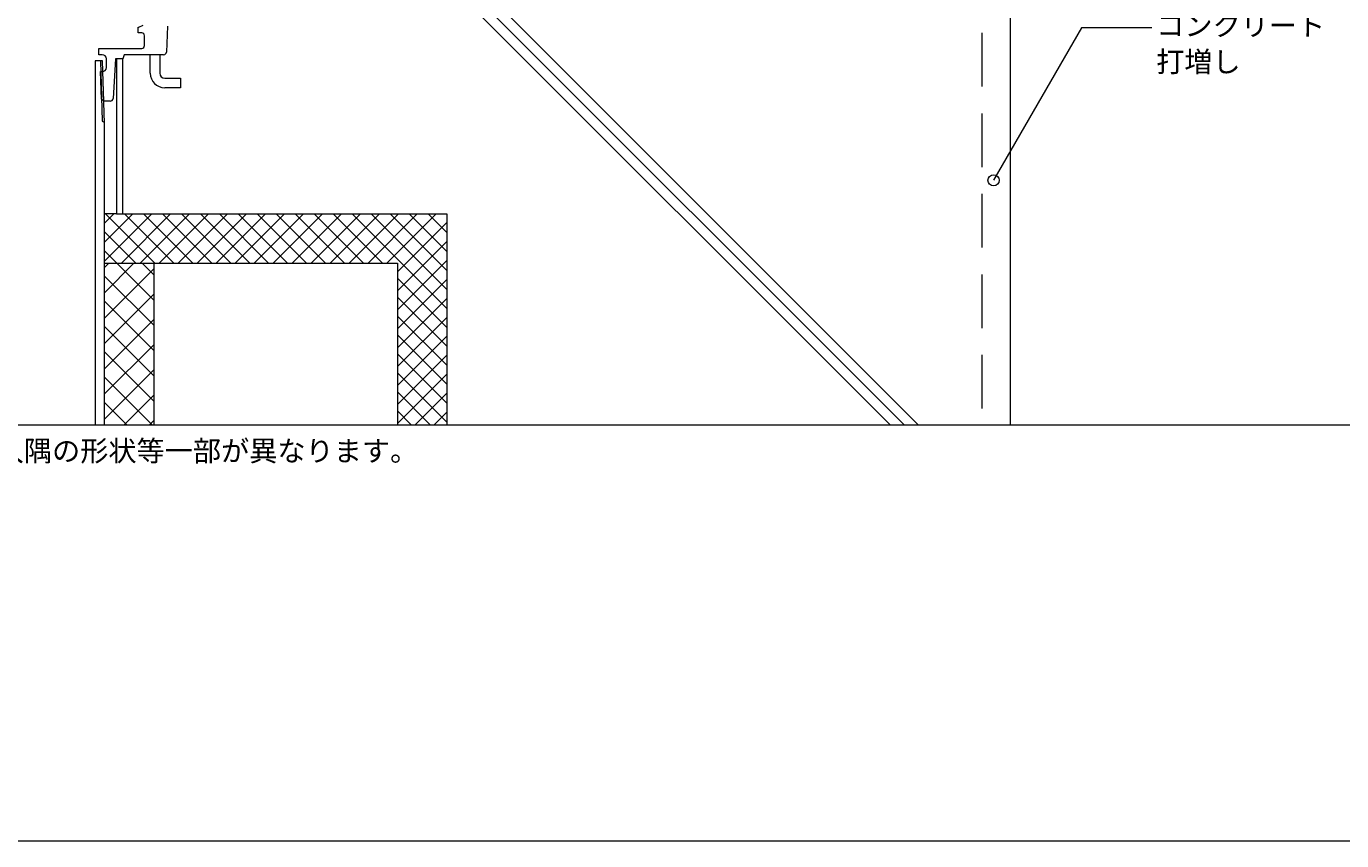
# Model space of a CAD drawing. Units: millimetres, scale not verified. Extents: x -1380 to 1380, y -955 to 955.
# Drawn here: x -98 to 835, y -955 to -377 of the extents above; entities that cross this region are included whole.
import ezdxf
from ezdxf.enums import TextEntityAlignment as Align

# ---------------------------------------------------------------- set-up
doc = ezdxf.new("R2010")
doc.units = ezdxf.units.MM
doc.header["$LTSCALE"] = 3
doc.linetypes.add('USER1', pattern=[19.05, 12.7, -6.35])
for name, color, linetype, lineweight in [('0-0_0', 7, 'Continuous', 9), ('0-1_HATCH', 9, 'Continuous', 18), ('0-3_KUTAI', 3, 'Continuous', 18), ('0-5_MOJI', 7, 'Continuous', 18), ('0-9_dannnetu', 6, 'Continuous', 18), ('0-A_buhin', 2, 'Continuous', 18), ('0-B_KANAMONO', 4, 'Continuous', 18), ('0-C_WAKU', 7, 'Continuous', 18)]:
    doc.layers.add(name, color=color, linetype=linetype, lineweight=lineweight)
doc.styles.add('ＭＳ ゴシック', font='')
doc.styles.get('ＭＳ ゴシック').set_extended_font_data('MS Gothic')

msp = doc.modelspace()

# ---------------------------------------------------------------- linework, layer by layer
at = {"layer": '0-0_0', "lineweight": 18}
msp.add_lwpolyline([(900.021, -659.984), (-899.979, -659.984), (-899.979, 540.016), (900.021, 540.016)], close=True, dxfattribs=at)
at = {"layer": '0-1_HATCH'}
for p, q in [((525.021, -659.984), (181.271, -316.234)), ((535.021, -659.984), (188.771, -313.734)), ((515.021, -659.984), (173.771, -318.734)), ((-42.979, -516.619), (-36.345, -509.984)), ((-42.979, -530.089), (-22.874, -509.984)), ((-42.979, -543.559), (-9.404, -509.984)), ((-7.184, -544.984), (-42.184, -509.984)), ((-30.934, -544.984), (4.066, -509.984)), ((6.286, -544.984), (-28.714, -509.984)), ((-17.463, -544.984), (17.537, -509.984)), ((19.756, -544.984), (-15.244, -509.984)), ((-3.993, -544.984), (31.007, -509.984)), ((33.227, -544.984), (-1.773, -509.984)), ((9.478, -544.984), (44.478, -509.984)), ((46.697, -544.984), (11.697, -509.984)), ((22.948, -544.984), (57.948, -509.984)), ((60.167, -544.984), (25.167, -509.984)), ((36.418, -544.984), (71.418, -509.984)), ((73.638, -544.984), (38.638, -509.984)), ((49.889, -544.984), (84.889, -509.984)), ((87.108, -544.984), (52.108, -509.984)), ((63.359, -544.984), (98.359, -509.984)), ((100.579, -544.984), (65.579, -509.984)), ((76.829, -544.984), (111.829, -509.984)), ((114.049, -544.984), (79.049, -509.984)), ((90.3, -544.984), (125.3, -509.984)), ((127.519, -544.984), (92.519, -509.984)), ((103.77, -544.984), (138.77, -509.984)), ((140.99, -544.984), (105.99, -509.984)), ((117.241, -544.984), (152.241, -509.984)), ((154.46, -544.984), (119.46, -509.984)), ((130.711, -544.984), (165.711, -509.984)), ((200.021, -577.075), (132.931, -509.984)), ((144.181, -544.984), (179.181, -509.984)), ((200.021, -563.604), (146.401, -509.984)), ((157.652, -544.984), (192.652, -509.984)), ((200.021, -550.134), (159.871, -509.984)), ((200.021, -536.664), (173.342, -509.984)), ((200.021, -523.193), (186.812, -509.984)), ((-20.655, -544.984), (-42.979, -522.66)), ((165.021, -551.086), (200.021, -516.086)), ((165.021, -564.556), (200.021, -529.556)), ((-34.125, -544.984), (-42.979, -536.131)), ((-42.979, -548.049), (-39.914, -544.984)), ((-42.979, -566.01), (-21.953, -544.984)), ((-42.979, -583.971), (-7.979, -548.971)), ((-7.979, -571.131), (-34.125, -544.984)), ((-7.979, -553.17), (-16.165, -544.984)), ((165.021, -578.026), (200.021, -543.026)), ((-7.979, -589.091), (-42.979, -554.091)), ((200.021, -590.545), (165.021, -555.545)), ((165.021, -591.497), (200.021, -556.497)), ((-42.979, -601.931), (-7.979, -566.931)), ((200.021, -604.016), (165.021, -569.016)), ((-7.979, -607.052), (-42.979, -572.052)), ((165.021, -604.967), (200.021, -569.967)), ((-42.979, -619.892), (-7.979, -584.892)), ((200.021, -617.486), (165.021, -582.486)), ((165.021, -618.437), (200.021, -583.437)), ((-7.979, -625.012), (-42.979, -590.012)), ((200.021, -630.956), (165.021, -595.956)), ((165.021, -631.908), (200.021, -596.908)), ((-42.979, -637.852), (-7.979, -602.852)), ((-7.979, -642.973), (-42.979, -607.973)), ((200.021, -644.427), (165.021, -609.427)), ((165.021, -645.378), (200.021, -610.378)), ((-42.979, -655.813), (-7.979, -620.813)), ((200.021, -657.897), (165.021, -622.897)), ((165.021, -658.849), (200.021, -623.849)), ((-8.928, -659.984), (-42.979, -625.933)), ((-26.888, -659.984), (-42.979, -643.894)), ((-29.19, -659.984), (-7.979, -638.773)), ((188.638, -659.984), (165.021, -636.368)), ((177.356, -659.984), (200.021, -637.319)), ((175.167, -659.984), (165.021, -649.838)), ((190.826, -659.984), (200.021, -650.789)), ((-11.23, -659.984), (-7.979, -656.734))]:
    msp.add_line(p, q, dxfattribs=at)
at = {"layer": '0-3_KUTAI', "linetype": 'USER1'}
msp.add_line((580.021, 190.016), (580.021, -659.984), dxfattribs=at)
at = {"layer": '0-3_KUTAI'}
for points in [[(420.021, 190.016), (600.021, 190.016), (600.021, -659.984)], [(-29.979, -509.984), (200.021, -509.984), (200.021, -659.984)]]:
    msp.add_lwpolyline(points, dxfattribs=at)
at = {"layer": '0-5_MOJI'}
msp.add_lwpolyline([(700.694, -378.005), (650.694, -378.005), (588.25, -486.16)], dxfattribs=at)
msp.add_circle((588.25, -486.16), 4, dxfattribs=at)
at = {"layer": '0-9_dannnetu'}
for p, q in [((-34.479, -509.984), (-42.979, -509.984)), ((-7.979, -544.984), (-7.979, -659.984))]:
    msp.add_line(p, q, dxfattribs=at)
msp.add_lwpolyline([(-42.979, -544.984), (165.021, -544.984), (165.021, -659.984)], dxfattribs=at)
at = {"layer": '0-A_buhin'}
for points in [[(-42.979, -659.984), (-42.979, -445.504), (-44.357, -401.404), (-49.579, -401.404), (-49.579, -659.984)], [(-45.836, -401.404), (-44.5, -444.155), (-42.994, -445.025)]]:
    msp.add_lwpolyline(points, dxfattribs=at)
msp.add_lwpolyline([(-34.479, -509.984), (-29.979, -509.984), (-29.979, -399.984), (-34.479, -399.984)], close=True, dxfattribs=at)
at = {"layer": '0-B_KANAMONO'}
for p, q in [((1.89, -376.819), (1.104, -395.071)), ((-14.479, -390.484), (-14.479, -383.484)), ((-41.479, -405.984), (-41.479, -399.984)), ((-10.379, -410.184), (-10.379, -396.984)), ((-3.579, -396.984), (-3.579, -410.184)), ((-43.464, -429.984), (-44.121, -408.963))]:
    msp.add_line(p, q, dxfattribs=at)
for points in [[(-16.479, -381.484), (-18.979, -381.484), (-18.979, -377.484), (-18.479, -377.484), (-15.479, -376.085)], [(-44.479, -396.984), (-46.979, -396.984), (-46.979, -392.484), (-16.479, -392.484)], [(-0.895, -396.984), (-28.979, -396.984), (-29.979, -399.984), (-34.979, -399.984), (-36.855, -428.117)], [(-38.85, -429.984), (-43.464, -429.984), (-45.012, -428.484), (-45.621, -408.984), (-44.479, -408.984)], [(-0.179, -413.584), (11.021, -413.584), (11.021, -420.384), (-0.179, -420.384)]]:
    msp.add_lwpolyline(points, dxfattribs=at)
for centre, radius, start, end in [((-16.479, -383.484), 2, 0, 90), ((-16.479, -390.484), 2, 270, 0), ((-44.479, -399.984), 3, 0, 90), ((-0.895, -394.984), 2, 270, 357.53176), ((-44.479, -405.984), 3, 270, 0), ((-0.179, -410.184), 10.2, 180, 270), ((-0.179, -410.184), 3.4, 180, 270), ((-38.85, -427.984), 2, 270, 356.18593)]:
    msp.add_arc(centre, radius, start, end, dxfattribs=at)
at = {"layer": '0-C_WAKU'}
msp.add_lwpolyline([(-1379.979, -954.984), (1380.021, -954.984), (1380.021, 955.016), (-1379.979, 955.016)], close=True, dxfattribs=at)

# ---------------------------------------------------------------- texts
at = {"layer": '0-5_MOJI', "style": 'ＭＳ ゴシック'}
for s, p in [('コンクリート', (703.694, -388.005)), ('打増し', (703.694, -413.746)), ('※こちらの図は熱工法とストライプ工法の場合の形状です。その他の工法については出入隅の形状等一部が異なります。', (-899.979, -689.984))]:
    msp.add_text(s, height=14.66, dxfattribs=at).set_placement(p, align=Align.BOTTOM_LEFT)

doc.saveas('drawing.dxf')
